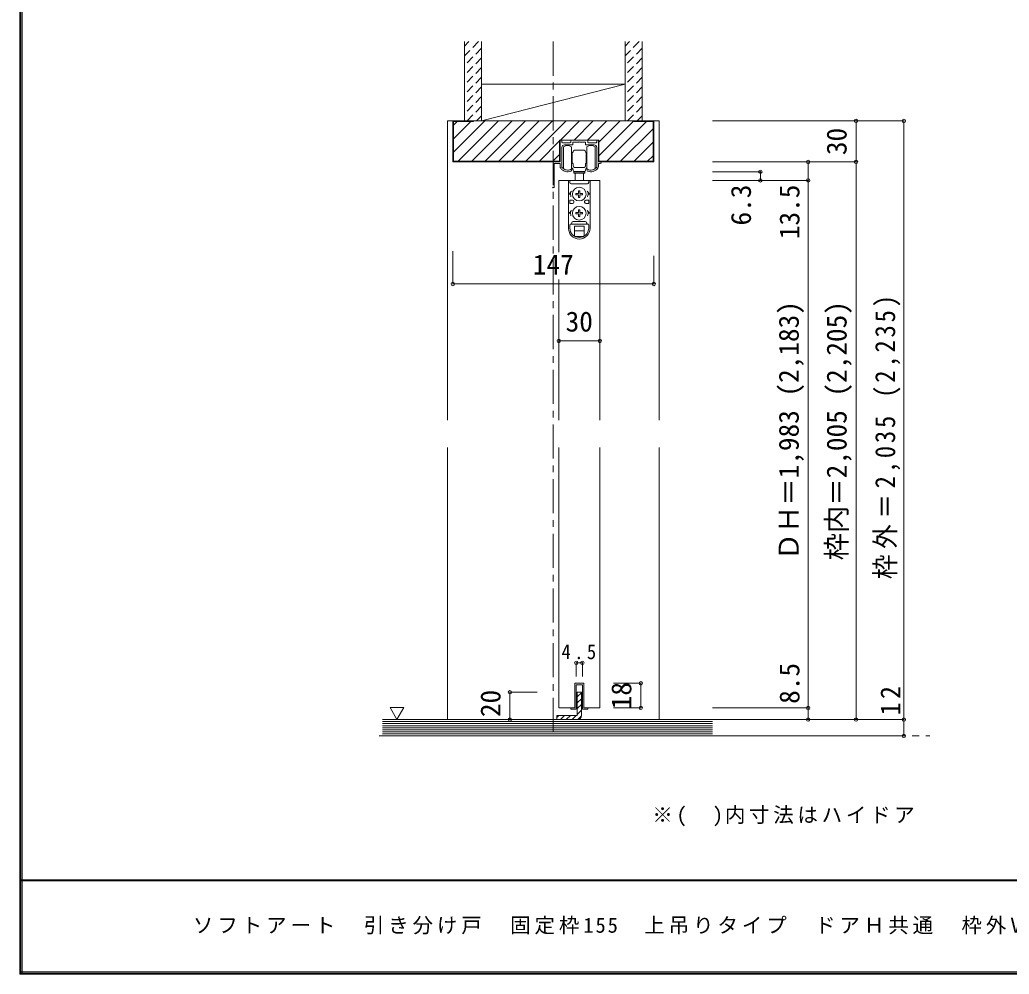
# Model space of a CAD drawing. Units: millimetres, scale not verified. Extents: x -973 to 977, y -718 to 696.
# Drawn here: x -973 to -249, y -701 to -2 of the extents above; entities that cross this region are included whole.
import ezdxf
from ezdxf.enums import TextEntityAlignment as Align

# ---------------------------------------------------------------- set-up
doc = ezdxf.new("R2010")
doc.units = ezdxf.units.MM
doc.header["$LTSCALE"] = 5
doc.header["$PDMODE"] = 32
doc.header["$PDSIZE"] = 2.5
doc.linetypes.add('CHAIN1', pattern=[8, 5, -1, 1, -1])
doc.linetypes.add('DASHED1', pattern=[1.8, 1.2, -0.6])
for name, color, linetype, lineweight in [('0-1_通り芯', 4, 'CHAIN1', 9), ('0-2_柱', 7, 'Continuous', 9), ('0-3_仕上げ', 2, 'Continuous', 9), ('0-4_枠', 3, 'Continuous', 9), ('0-6_扉', 2, 'Continuous', 9), ('0-7_金物', 7, 'Continuous', 9), ('0-A_文字', 3, 'Continuous', 9), ('0-B_寸法', 7, 'Continuous', 9), ('0-C_ハッチ', 4, 'DASHED1', 9), ('F-1_枠', 6, 'Continuous', 9)]:
    doc.layers.add(name, color=color, linetype=linetype, lineweight=lineweight)
doc.layers.add('F-A_文字', color=7, linetype='Continuous')
doc.styles.add('ＭＳ ゴシック', font='')
doc.styles.get('ＭＳ ゴシック').set_extended_font_data('MS Gothic')

msp = doc.modelspace()

# ---------------------------------------------------------------- linework, layer by layer
at = {"layer": '0-1_通り芯'}
for p, q in [((-582.953, -18.5), (-582.953, -526.5)), ((-710.344, -526.5), (-307.453, -526.5))]:
    msp.add_line(p, q, dxfattribs=at)
at = {"layer": '0-2_柱'}
for p, q in [((-530.453, -49.5), (-635.453, -76.5)), ((-635.453, -49.5), (-635.453, -76.5)), ((-530.453, -49.5), (-635.453, -49.5)), ((-530.453, -76.5), (-530.453, -49.5)), ((-635.453, -76.5), (-530.453, -76.5))]:
    msp.add_line(p, q, dxfattribs=at)
at = {"layer": '0-3_仕上げ'}
for p, q in [((-647.953, -18.5), (-647.953, -76.5)), ((-635.453, -18.5), (-635.453, -76.5)), ((-530.453, -18.5), (-530.453, -76.5)), ((-517.953, -18.5), (-517.953, -76.5)), ((-647.953, -76.5), (-635.453, -76.5)), ((-530.453, -76.5), (-517.953, -76.5)), ((-707.953, -514.5), (-466.453, -514.5)), ((-707.953, -526.5), (-466.453, -526.5))]:
    msp.add_line(p, q, dxfattribs=at)
at = {"layer": '0-3_仕上げ', "color": 7}
for p, q in [((-707.953, -516), (-466.453, -516)), ((-707.953, -517.5), (-466.453, -517.5)), ((-707.953, -519), (-466.453, -519)), ((-707.953, -520.5), (-466.453, -520.5)), ((-707.953, -522), (-466.453, -522)), ((-707.953, -523.5), (-466.453, -523.5)), ((-707.953, -525), (-466.453, -525))]:
    msp.add_line(p, q, dxfattribs=at)
at = {"layer": '0-4_枠', "color": 4}
for p, q in [((-656.453, -76.5), (-660.453, -76.5)), ((-660.453, -76.5), (-660.453, -295.5)), ((-660.453, -315.5), (-660.453, -514.5)), ((-505.453, -315.5), (-505.453, -514.5))]:
    msp.add_line(p, q, dxfattribs=at)
at = {"layer": '0-4_枠'}
for p, q in [((-509.453, -76.5), (-656.453, -76.5)), ((-656.453, -106.5), (-656.453, -76.5)), ((-641.453, -77), (-655.953, -77)), ((-655.953, -106), (-655.953, -77)), ((-641.453, -76.5), (-641.453, -77)), ((-524.453, -77), (-524.453, -76.5)), ((-524.453, -77), (-509.953, -77)), ((-509.953, -106), (-509.953, -77)), ((-509.453, -106.5), (-509.453, -76.5)), ((-578.353, -106.5), (-578.353, -90.5)), ((-578.353, -106.5), (-656.453, -106.5)), ((-578.353, -106), (-655.953, -106)), ((-509.953, -106), (-549.553, -106)), ((-509.453, -106.5), (-549.553, -106.5))]:
    msp.add_line(p, q, dxfattribs=at)
at = {"layer": '0-4_枠', "color": 4}
msp.add_lwpolyline([(-509.453, -76.5), (-505.453, -76.5), (-505.453, -295.5)], dxfattribs=at)
at = {"layer": '0-4_枠'}
msp.add_lwpolyline([(-549.553, -106.5), (-549.553, -90.5), (-578.353, -90.5)], dxfattribs=at)
at = {"layer": '0-6_扉', "color": 6}
for p, q in [((-548.953, -120), (-578.953, -120)), ((-578.953, -120), (-578.953, -172.476)), ((-548.953, -120), (-548.953, -295.5)), ((-578.953, -192.476), (-578.953, -295.5)), ((-578.953, -315.5), (-578.953, -506)), ((-548.953, -315.5), (-548.953, -506)), ((-567.203, -488), (-567.203, -506)), ((-560.703, -488), (-567.203, -488)), ((-560.703, -488), (-560.703, -506)), ((-567.203, -506), (-578.953, -506)), ((-548.953, -506), (-560.703, -506))]:
    msp.add_line(p, q, dxfattribs=at)
at = {"layer": '0-7_金物'}
for p, q in [((-577.953, -106.5), (-577.953, -91)), ((-577.453, -90.5), (-577.253, -90.5)), ((-576.753, -91), (-576.753, -92)), ((-576.253, -92.5), (-570.603, -92.5)), ((-568.903, -94), (-574.753, -94)), ((-570.103, -92), (-570.103, -91)), ((-569.603, -90.5), (-558.303, -90.5)), ((-568.603, -92.3), (-568.603, -93.7)), ((-564.253, -92), (-568.303, -92)), ((-563.953, -91.7), (-564.253, -92)), ((-563.653, -92), (-563.953, -91.7)), ((-559.603, -92), (-563.653, -92)), ((-559.303, -93.7), (-559.303, -92.3)), ((-553.153, -94), (-559.003, -94)), ((-557.803, -91), (-557.803, -92)), ((-557.303, -92.5), (-551.653, -92.5)), ((-551.153, -92), (-551.153, -91)), ((-550.653, -90.5), (-550.453, -90.5)), ((-549.953, -91), (-549.953, -106.5)), ((-576.753, -96), (-576.753, -110.123)), ((-575.553, -111.5), (-575.553, -95.5)), ((-569.553, -95.5), (-569.553, -103.5)), ((-569.553, -99.5), (-569.253, -99.5)), ((-569.553, -101), (-569.053, -101)), ((-569.053, -99.7), (-569.253, -99.5)), ((-569.253, -101), (-569.053, -100.8)), ((-568.953, -99.5), (-569.053, -99.5)), ((-569.053, -99.5), (-569.053, -103.5)), ((-567.453, -98), (-563.953, -98)), ((-560.453, -98), (-563.953, -98)), ((-558.953, -99.5), (-558.853, -99.5)), ((-558.853, -99.7), (-558.653, -99.5)), ((-558.853, -99.5), (-558.853, -103.5)), ((-558.653, -101), (-558.853, -100.8)), ((-558.353, -101), (-558.853, -101)), ((-558.353, -99.5), (-558.653, -99.5)), ((-558.353, -95.5), (-558.353, -103.5)), ((-552.353, -111.5), (-552.353, -95.5)), ((-551.153, -110.123), (-551.153, -96)), ((-583.353, -106.5), (-577.953, -106.5)), ((-582.353, -107.9), (-582.353, -124.9)), ((-577.953, -107.7), (-582.153, -107.7)), ((-577.953, -109.966), (-577.953, -107.7)), ((-569.553, -103.5), (-569.553, -111.5)), ((-569.553, -106), (-569.053, -106)), ((-569.553, -107.5), (-569.253, -107.5)), ((-569.053, -106.2), (-569.253, -106)), ((-569.053, -107.3), (-569.253, -107.5)), ((-569.053, -107.5), (-569.053, -103.5)), ((-568.953, -107.5), (-569.053, -107.5)), ((-568.453, -109.5), (-568.453, -108)), ((-559.453, -109.5), (-559.453, -108)), ((-558.953, -107.5), (-558.853, -107.5)), ((-558.853, -107.5), (-558.853, -103.5)), ((-558.353, -106), (-558.853, -106)), ((-558.853, -106.2), (-558.653, -106)), ((-558.853, -107.3), (-558.653, -107.5)), ((-558.353, -107.5), (-558.653, -107.5)), ((-558.353, -103.5), (-558.353, -111.5)), ((-549.953, -106.5), (-548.553, -106.5)), ((-549.953, -107.7), (-549.953, -109.966)), ((-548.553, -107.7), (-549.953, -107.7)), ((-569.453, -112), (-569.453, -112.257)), ((-567.953, -114.8), (-559.953, -114.8)), ((-567.453, -110.5), (-563.953, -110.5)), ((-563.953, -113.5), (-567.453, -113.5)), ((-566.953, -113.5), (-566.953, -113.8)), ((-566.953, -120), (-566.953, -114.8)), ((-560.453, -110.5), (-563.953, -110.5)), ((-563.953, -113.5), (-560.453, -113.5)), ((-560.953, -113.5), (-560.953, -113.8)), ((-560.953, -114.8), (-560.953, -120)), ((-559.953, -113.8), (-559.953, -114.8)), ((-558.453, -112.257), (-558.453, -112)), ((-571.852, -120), (-571.852, -154.9)), ((-571.81, -120), (-556.01, -120)), ((-570.852, -120), (-570.852, -121.5)), ((-569.852, -122.5), (-558.052, -122.5)), ((-557.052, -120), (-557.052, -121.5)), ((-556.052, -120), (-556.052, -154.9)), ((-569.609, -128), (-571.452, -130)), ((-570.352, -130), (-571.452, -130)), ((-564.472, -129.48), (-566.402, -129.514)), ((-566.402, -129.514), (-566.402, -130.486)), ((-564.472, -129.48), (-564.438, -127.55)), ((-563.466, -127.55), (-564.438, -127.55)), ((-563.432, -129.48), (-563.466, -127.55)), ((-563.432, -129.48), (-561.502, -129.514)), ((-561.502, -130.486), (-561.502, -129.514)), ((-558.295, -128), (-556.452, -130)), ((-557.552, -130), (-556.452, -130)), ((-568.852, -134.5), (-570.852, -134.5)), ((-570.852, -134.5), (-570.852, -137)), ((-568.852, -137), (-570.852, -137)), ((-567.852, -135.5), (-567.852, -136)), ((-564.472, -130.52), (-566.402, -130.486)), ((-564.472, -130.52), (-564.438, -132.45)), ((-564.438, -132.45), (-563.466, -132.45)), ((-563.432, -130.52), (-563.466, -132.45)), ((-563.432, -130.52), (-561.502, -130.486)), ((-560.052, -135.5), (-560.052, -136)), ((-559.052, -134.5), (-557.052, -134.5)), ((-559.052, -137), (-557.052, -137)), ((-557.052, -134.5), (-557.052, -137)), ((-569.609, -142), (-571.452, -144)), ((-570.352, -144), (-571.452, -144)), ((-564.472, -143.48), (-566.402, -143.514)), ((-566.402, -143.514), (-566.402, -144.486)), ((-564.472, -144.52), (-566.402, -144.486)), ((-564.472, -143.48), (-564.438, -141.55)), ((-564.472, -144.52), (-564.438, -146.45)), ((-563.466, -141.55), (-564.438, -141.55)), ((-563.432, -143.48), (-563.466, -141.55)), ((-563.432, -144.52), (-563.466, -146.45)), ((-563.432, -143.48), (-561.502, -143.514)), ((-563.432, -144.52), (-561.502, -144.486)), ((-561.502, -144.486), (-561.502, -143.514)), ((-558.295, -142), (-556.452, -144)), ((-557.552, -144), (-556.452, -144)), ((-570.352, -152), (-557.552, -152)), ((-568.352, -150), (-559.552, -150)), ((-564.438, -146.45), (-563.466, -146.45)), ((-570.852, -154.9), (-570.852, -152.5)), ((-567.452, -160.846), (-567.452, -153.5)), ((-567.452, -153.5), (-560.452, -153.5)), ((-567.452, -157), (-560.452, -157)), ((-560.452, -160.846), (-560.452, -153.5)), ((-557.052, -154.9), (-557.052, -152.5)), ((-566.98, -161.1), (-560.924, -161.1)), ((-567.203, -506), (-567.203, -488)), ((-567.203, -488), (-560.703, -488)), ((-566.203, -507), (-566.203, -489)), ((-561.703, -489), (-566.203, -489)), ((-561.703, -489), (-561.703, -507)), ((-560.703, -488), (-560.703, -506)), ((-570.203, -506), (-567.203, -506)), ((-570.203, -507), (-570.203, -506)), ((-560.703, -506), (-557.703, -506)), ((-557.703, -506), (-557.703, -507)), ((-566.203, -507), (-570.203, -507)), ((-561.703, -507), (-557.703, -507))]:
    msp.add_line(p, q, dxfattribs=at)
at = {"layer": '0-7_金物', "color": 3}
for p, q in [((-565.453, -494.5), (-562.453, -494.5)), ((-565.453, -494.5), (-565.453, -511.5)), ((-562.453, -511.5), (-562.453, -494.5)), ((-580.453, -511.5), (-580.453, -514.5)), ((-580.453, -511.5), (-565.453, -511.5)), ((-565.453, -514.5), (-580.453, -514.5))]:
    msp.add_line(p, q, dxfattribs=at)
at = {"layer": '0-7_金物'}
msp.add_lwpolyline([(-559.953, -113.8), (-567.953, -113.8), (-567.953, -114.8)], dxfattribs=at)
for centre in [(-563.952, -130), (-563.952, -144)]:
    msp.add_circle(centre, 5, dxfattribs=at)
for centre, radius, start, end in [((-577.453, -91), 0.5, 90, 180), ((-577.253, -91), 0.5, 360, 90), ((-576.253, -92), 0.5, 180, 270), ((-574.753, -96), 2, 90, 180), ((-570.603, -92), 0.5, 270, 0), ((-569.603, -91), 0.5, 90, 180), ((-568.903, -93.7), 0.3, 270, 360), ((-568.303, -92.3), 0.3, 90, 180), ((-559.603, -92.3), 0.3, 0, 90), ((-559.003, -93.7), 0.3, 180, 270), ((-558.303, -91), 0.5, 0, 90), ((-557.303, -92), 0.5, 180, 270), ((-553.153, -96), 2, 0, 90), ((-551.653, -92), 0.5, 270, 360), ((-550.653, -91), 0.5, 90, 180), ((-550.453, -91), 0.5, 0, 90), ((-572.553, -99.5), 5, 53.1301, 126.8699), ((-568.953, -99), 0.5, 270, 0), ((-567.453, -99), 1, 90, 180), ((-560.453, -99), 1, 0, 90), ((-558.953, -99), 0.5, 180, 270), ((-555.353, -99.5), 5, 53.1301, 126.8699), ((-582.153, -107.9), 0.2, 90, 180), ((-568.953, -108), 0.5, 0, 90), ((-558.953, -108), 0.5, 90, 180), ((-548.553, -107.1), 0.6, 270, 90), ((-575.953, -109.966), 2, 180, 215.95057), ((-572.553, -107.5), 6.2, 215.95057, 293.81884), ((-576.453, -110.123), 0.3, 180, 213.92311), ((-572.553, -107.5), 5, 213.92311, 301.89079), ((-572.553, -107.5), 5, 233.1301, 306.8699), ((-570.453, -112.257), 1, 293.81884, 0), ((-569.753, -112), 0.3, 360, 121.89079), ((-570.453, -112.5), 2, 0, 63.25632), ((-567.453, -109.5), 1, 180, 270), ((-567.453, -112.5), 1, 180, 270), ((-560.453, -109.5), 1, 270, 0), ((-560.453, -112.5), 1, 270, 0), ((-557.453, -112.5), 2, 116.74368, 180), ((-558.153, -112), 0.3, 58.10921, 180), ((-557.453, -112.257), 1, 180, 246.18116), ((-555.353, -107.5), 5, 233.1301, 306.8699), ((-555.353, -107.5), 5, 238.10921, 326.07689), ((-555.353, -107.5), 6.2, 246.18116, 324.04943), ((-551.453, -110.123), 0.3, 326.07689, 360), ((-551.953, -109.966), 2, 324.04943, 360), ((-569.852, -121.5), 1, 180, 270), ((-558.052, -121.5), 1, 270, 0), ((-582.953, -124.9), 0.6, 180, 0), ((-563.952, -130), 6.4, 167.82427, 198.20996), ((-563.952, -130), 6.4, 341.79004, 12.17573), ((-568.852, -135.5), 1, 0, 90), ((-568.852, -136), 1, 270, 0), ((-559.052, -135.5), 1, 90, 180), ((-559.052, -136), 1, 180, 270), ((-563.952, -144), 6.4, 167.82427, 198.20996), ((-563.952, -144), 6.4, 341.79004, 12.17573), ((-570.352, -152.5), 0.5, 90, 180), ((-570.352, -151), 1, 270, 0), ((-568.352, -151), 1, 90, 180), ((-559.552, -151), 1, 0, 90), ((-557.552, -151), 1, 180, 270), ((-557.552, -152.5), 0.5, 0, 90), ((-563.952, -155.1), 7.9, 180, 0), ((-563.952, -154.9), 6.9, 180, 0)]:
    msp.add_arc(centre, radius, start, end, dxfattribs=at)
at = {"layer": '0-7_金物', "color": 3}
msp.add_arc((-565.453, -511.5), 3, 270, 0, dxfattribs=at)
at = {"layer": '0-A_文字', "color": 7}
for p, q in [((-702.388, -505.686), (-692.388, -505.686)), ((-702.388, -505.686), (-697.388, -514.347)), ((-692.388, -505.686), (-697.388, -514.347))]:
    msp.add_line(p, q, dxfattribs=at)
at = {"layer": '0-B_寸法', "color": 4}
for p, q in [((-326.453, -76.5), (-466.453, -76.5)), ((-361.453, -76.5), (-361.453, -514.5)), ((-326.453, -526.5), (-326.453, -76.5)), ((-361.453, -106.5), (-466.453, -106.5)), ((-396.453, -106.5), (-396.453, -514.5)), ((-431.453, -113.7), (-466.453, -113.7)), ((-431.453, -120), (-431.453, -113.7)), ((-396.453, -120), (-466.453, -120)), ((-656.453, -195.804), (-656.453, -171.746)), ((-509.453, -195.804), (-509.453, -175.246)), ((-656.453, -195.804), (-509.453, -195.804)), ((-578.953, -237.5), (-548.953, -237.5)), ((-566.203, -473), (-566.203, -483)), ((-566.203, -473), (-561.703, -473)), ((-561.703, -473), (-561.703, -483)), ((-518.953, -488), (-538.953, -488)), ((-518.953, -506), (-518.953, -488)), ((-614.703, -514.5), (-614.703, -494.5)), ((-614.703, -494.5), (-594.703, -494.5)), ((-518.953, -506), (-538.953, -506)), ((-396.453, -506), (-466.453, -506)), ((-614.703, -514.5), (-594.703, -514.5)), ((-326.453, -514.5), (-466.453, -514.5)), ((-326.453, -526.5), (-466.453, -526.5))]:
    msp.add_line(p, q, dxfattribs=at)
at = {"layer": '0-B_寸法'}
for p in [(-361.453, -76.5), (-326.453, -76.5), (-396.453, -106.5), (-361.453, -106.5), (-431.453, -113.7), (-431.453, -120), (-396.453, -120), (-656.453, -195.804), (-509.453, -195.804), (-578.953, -237.5), (-548.953, -237.5), (-566.203, -473), (-561.703, -473), (-518.953, -488), (-614.703, -494.5), (-518.953, -506), (-396.453, -506), (-614.703, -514.5), (-396.453, -514.5), (-361.453, -514.5), (-361.453, -514.5), (-326.453, -514.5), (-326.453, -526.5)]:
    msp.add_point(p, dxfattribs=at)
at = {"layer": '0-C_ハッチ'}
for p, q in [((-637.671, -18.5), (-647.953, -28.782)), ((-644.742, -18.5), (-647.953, -21.711)), ((-520.171, -18.5), (-530.453, -28.782)), ((-527.242, -18.5), (-530.453, -21.711)), ((-635.453, -23.353), (-647.953, -35.853)), ((-517.953, -23.353), (-530.453, -35.853)), ((-635.453, -30.424), (-647.953, -42.924)), ((-517.953, -30.424), (-530.453, -42.924)), ((-635.453, -37.495), (-647.953, -49.995)), ((-517.953, -37.495), (-530.453, -49.995)), ((-635.453, -44.566), (-647.953, -57.066)), ((-517.953, -44.566), (-530.453, -57.066)), ((-635.453, -51.637), (-647.953, -64.137)), ((-517.953, -51.637), (-530.453, -64.137)), ((-635.453, -58.709), (-647.953, -71.209)), ((-517.953, -58.709), (-530.453, -71.209)), ((-635.453, -65.78), (-646.173, -76.5)), ((-517.953, -65.78), (-528.673, -76.5)), ((-635.453, -72.851), (-639.102, -76.5)), ((-517.953, -72.851), (-521.602, -76.5))]:
    msp.add_line(p, q, dxfattribs=at)
at = {"layer": '0-C_ハッチ', "linetype": 'Continuous'}
for p, q in [((-655.953, -99.472), (-632.981, -76.5)), ((-655.953, -89.573), (-643.38, -77)), ((-655.953, -79.673), (-653.28, -77)), ((-652.581, -106), (-623.081, -76.5)), ((-642.682, -106), (-613.182, -76.5)), ((-632.782, -106), (-603.282, -76.5)), ((-593.383, -76.5), (-622.883, -106)), ((-612.983, -106), (-583.483, -76.5)), ((-603.084, -106), (-573.584, -76.5)), ((-577.684, -90.5), (-563.684, -76.5)), ((-567.785, -90.5), (-553.785, -76.5)), ((-557.885, -90.5), (-543.885, -76.5)), ((-549.553, -92.067), (-533.986, -76.5)), ((-549.553, -101.967), (-524.453, -76.867)), ((-514.687, -77), (-543.687, -106)), ((-533.787, -106), (-509.953, -82.166)), ((-593.184, -106), (-578.353, -91.169)), ((-523.888, -106), (-509.953, -92.065)), ((-583.285, -106), (-578.353, -101.068)), ((-513.988, -106), (-509.953, -101.965)), ((-565.453, -497.982), (-562.453, -494.982)), ((-565.453, -502.225), (-562.453, -499.225)), ((-565.453, -506.468), (-562.453, -503.468)), ((-580.453, -512.982), (-578.971, -511.5)), ((-577.728, -514.5), (-574.728, -511.5)), ((-573.485, -514.5), (-570.485, -511.5)), ((-569.243, -514.5), (-566.243, -511.5)), ((-565.453, -510.71), (-562.453, -507.71)), ((-564.959, -514.459), (-562.493, -511.993))]:
    msp.add_line(p, q, dxfattribs=at)
at = {"layer": 'F-1_枠'}
for p, q in [((-973.347, 695.833), (-973.347, -700.833)), ((-972.514, 695.833), (-972.514, -700.833)), ((-971.68, 695.833), (-971.68, -700.833)), ((976.653, -631.667), (-973.347, -631.667)), ((976.653, -632.5), (-973.347, -632.5)), ((976.653, -699.167), (-973.347, -699.167)), ((976.653, -700), (-973.347, -700)), ((976.653, -700.833), (-973.347, -700.833))]:
    msp.add_line(p, q, dxfattribs=at)

# ---------------------------------------------------------------- texts
at = {"layer": '0-A_文字', "color": 7, "insert": (-510.514, -592.63), "char_height": 11, "attachment_point": 7, "style": 'ＭＳ ゴシック'}
msp.add_mtext('\\T1.18;※(\u3000)内寸法はハイドア', dxfattribs=at)
at = {"layer": '0-B_寸法', "style": 'ＭＳ ゴシック'}
for s, p in [('30', (-363.953, -101.5)), ('6.3', (-433.953, -153)), ('13.5', (-398.453, -163)), ('ＤＨ＝1,983 (2,183)', (-398.953, -398)), ('枠内＝2,005 (2,205)', (-363.953, -398)), ('8.5', (-398.453, -503)), ('18', (-521.453, -507)), ('20', (-617.203, -512.707))]:
    msp.add_text(s, height=14.66, rotation=90, dxfattribs=at).set_placement(p, align=Align.BOTTOM_LEFT)
for s, p in [('147', (-597.953, -193.304)), ('30', (-573.953, -235))]:
    msp.add_text(s, height=14.66, dxfattribs=at).set_placement(p, align=Align.BOTTOM_LEFT)
at = {"layer": '0-B_寸法', "char_height": 14.66, "attachment_point": 7, "rotation": 90, "style": 'ＭＳ ゴシック'}
for s, insert in [('\\T1.23;\\W0.9;枠外＝2,035\\~(2,235)', (-328.953, -411.75)), ('\\T1.27;\\W0.95;12', (-328.953, -511.5))]:
    msp.add_mtext(s, dxfattribs=dict(at, insert=insert))
at = {"layer": '0-B_寸法', "insert": (-576.953, -470.5), "char_height": 11, "attachment_point": 7, "style": 'ＭＳ ゴシック'}
msp.add_mtext('\\T1.38;\\W0.9;4.5', dxfattribs=at)
at = {"layer": 'F-A_文字', "insert": (-846.68, -673.333), "char_height": 11, "attachment_point": 7, "style": 'ＭＳ ゴシック'}
msp.add_mtext('\\T1.19;ソフトアート\u3000引き分け戸\u3000固定枠155\u3000上吊りタイプ\u3000ドアＨ共通\u3000枠外Ｗ3,234', dxfattribs=at)

doc.saveas('drawing.dxf')
